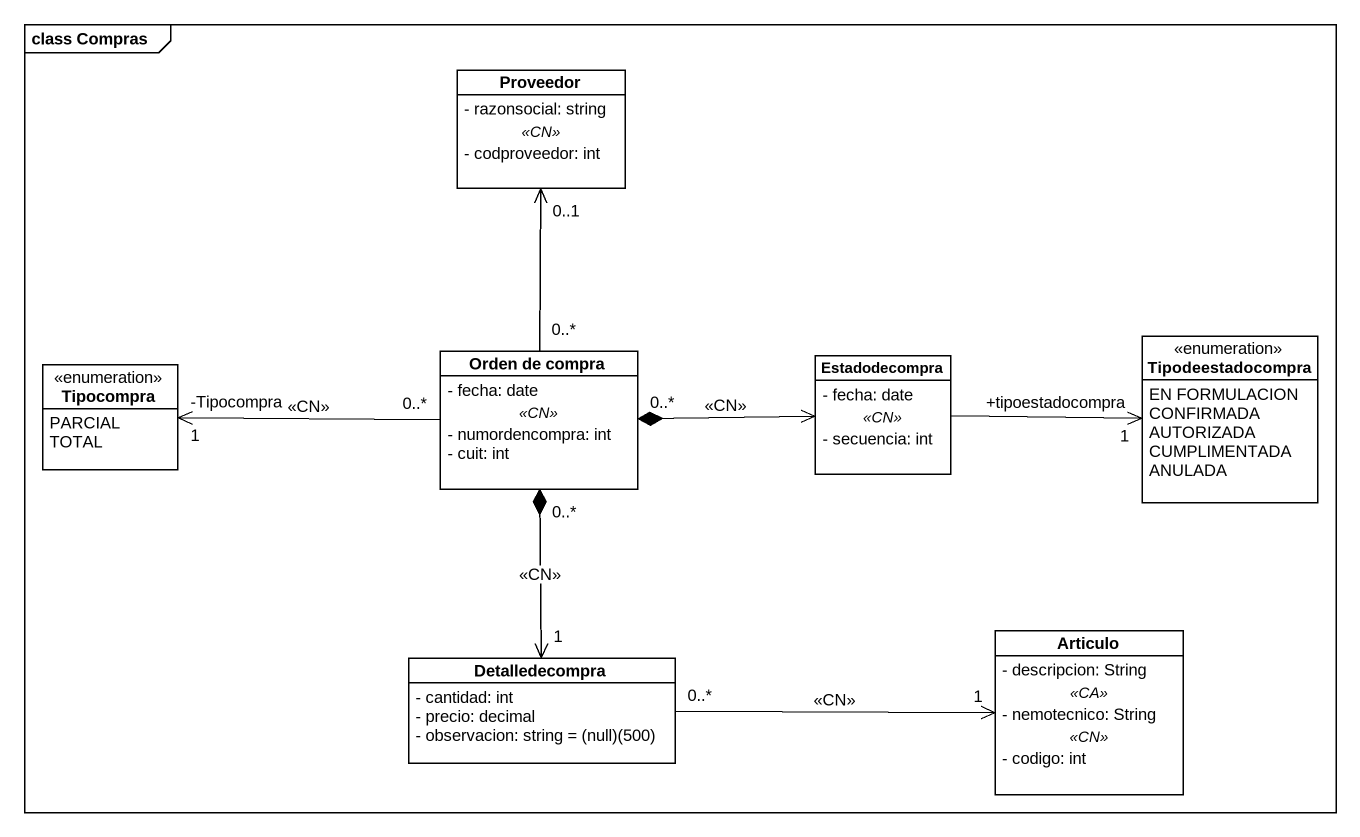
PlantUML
@startuml
mainframe class Compras
hide circle
hide empty members
skinparam classAttributeIconSize 0
class Proveedor {
  - razonsocial: string
  .. <<CN>> ..
  - codproveedor: int
}
enum Tipocompra {
  PARCIAL
  TOTAL
}
class "Orden de compra" as Orden_de_compra {
  - fecha: date
  .. <<CN>> ..
  - numordencompra: int
  - cuit: int
}
class Estadodecompra {
  - fecha: date
  .. <<CN>> ..
  - secuencia: int
}
enum Tipodeestadocompra {
  EN FORMULACION
  CONFIRMADA
  AUTORIZADA
  CUMPLIMENTADA
  ANULADA
}
class Articulo {
  - descripcion: String
  .. <<CA>> ..
  - nemotecnico: String
  .. <<CN>> ..
  - codigo: int
}
class Detalledecompra {
  - cantidad: int
  - precio: decimal
  {field} - observacion: string = (null)(500)
}
Proveedor "0..1" <-- "0..*" Orden_de_compra
Tipocompra "-Tipocompra\n1" <-right- "0..*" Orden_de_compra : <<CN>>
Estadodecompra <-left-* "0..*" Orden_de_compra : <<CN>>
Estadodecompra -right-> "+tipoestadocompra\n1" Tipodeestadocompra
Detalledecompra "1" <-up-* "0..*" Orden_de_compra : <<CN>>
Detalledecompra "0..*" -right-> "1" Articulo : <<CN>>
@enduml
